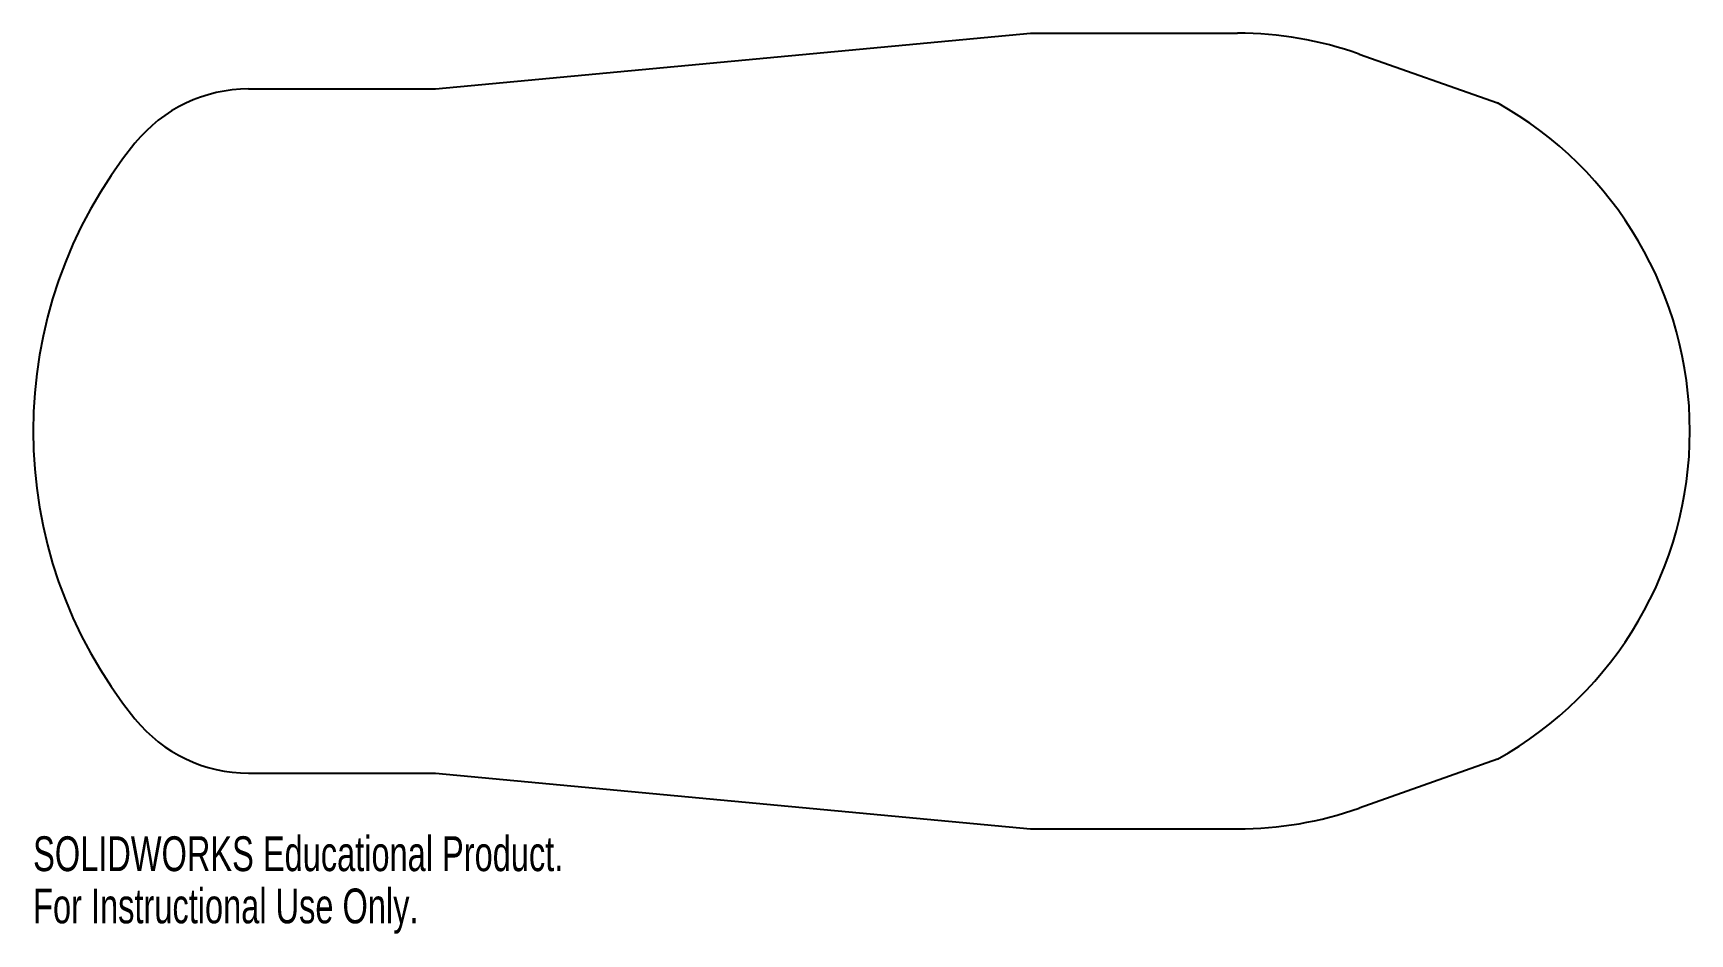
# Model space of a CAD drawing. Header units: inches. Extents: x -3.03 to 6.03, y -2.75 to 2.18.
import ezdxf

# ---------------------------------------------------------------- set-up
doc = ezdxf.new("R2010")
doc.units = ezdxf.units.IN
doc.header["$MEASUREMENT"] = 0
doc.styles.add('SLDTEXTSTYLE0', font='TXT', dxfattribs={"width": 0.7})

msp = doc.modelspace()

# ---------------------------------------------------------------- linework, layer by layer
at = {"color": 7, "linetype": 'Continuous', "lineweight": 25}
for p, q in [((-0.8325, 1.87), (2.4236, 2.1752)), ((2.4236, 2.1752), (3.5563, 2.1752)), ((4.2228, 2.0609), (4.9793, 1.7935)), ((-1.8543, 1.87), (-0.8325, 1.87)), ((4.9793, -1.7935), (4.2228, -2.0609)), ((-1.8543, -1.87), (-0.8325, -1.87)), ((-0.8325, -1.87), (2.4236, -2.1752)), ((2.4236, -2.1752), (3.5563, -2.1752))]:
    msp.add_line(p, q, dxfattribs=at)
for centre, radius, start, end in [((3.5563, 0.1752), 2, 70.5339, 90), ((-1.8543, 1.07), 0.8, 90, 140.99326), ((3.9767, 0), 2.0547, 299.20618, 60.79382), ((-0.5333, 0), 2.5, 140.99326, 219.00674), ((-1.8543, -1.07), 0.8, 219.00674, 270), ((3.5563, -0.1752), 2, 270, 289.4661)]:
    msp.add_arc(centre, radius, start, end, dxfattribs=at)

# ---------------------------------------------------------------- texts
at = {"color": 7, "linetype": 'Continuous', "char_height": 0.1903, "attachment_point": 1, "style": 'SLDTEXTSTYLE0'}
for s, insert in [('SOLIDWORKS Educational Product.', (-3.0333, -2.2154)), ('For Instructional Use Only.', (-3.0333, -2.5008))]:
    msp.add_mtext(s, dxfattribs=dict(at, insert=insert))

doc.saveas('drawing.dxf')
